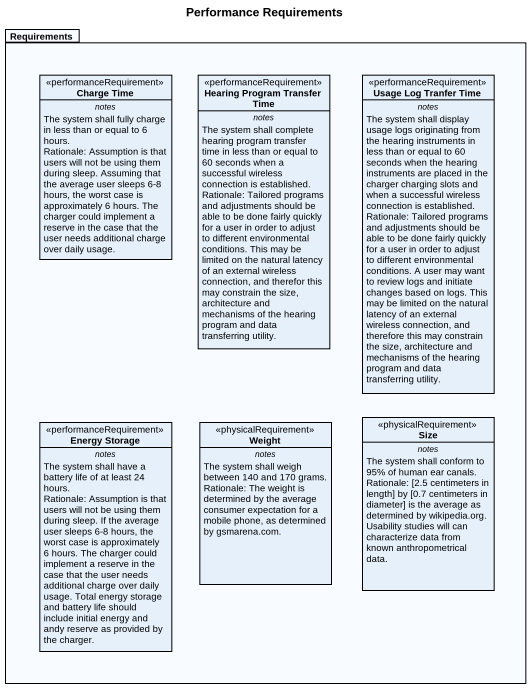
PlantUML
@startuml
title Performance Requirements
hide circle
hide empty members
package Requirements {
  class "Charge Time" as Charge_Time <<performanceRequirement>> {
    -- notes --
    The system shall fully charge in less than or equal to 6 hours.
    Rationale: Assumption is that users will not be using them during sleep. Assuming that the average user sleeps 6-8 hours, the worst case is approximately 6 hours. The charger could implement a reserve in the case that the user needs additional charge over daily usage.
  }
  class "Hearing Program Transfer Time" as Hearing_Program_Transfer <<performanceRequirement>> {
    -- notes --
    The system shall complete hearing program transfer time in less than or equal to 60 seconds when a successful wireless connection is established.
    Rationale: Tailored programs and adjustments should be able to be done fairly quickly for a user in order to adjust to different environmental conditions. This may be limited on the natural latency of an external wireless connection, and therefor this may constrain the size, architecture and mechanisms of the hearing program and data transferring utility.
  }
  class "Usage Log Tranfer Time" as Usage_Log_Tranfer_Time <<performanceRequirement>> {
    -- notes --
    The system shall display usage logs originating from the hearing instruments in less than or equal to 60 seconds when the hearing instruments are placed in the charger charging slots and when a successful wireless connection is established.
    Rationale: Tailored programs and adjustments should be able to be done fairly quickly for a user in order to adjust to different environmental conditions. A user may want to review logs and initiate changes based on logs. This may be limited on the natural latency of an external wireless connection, and therefore this may constrain the size, architecture and mechanisms of the hearing program and data transferring utility.
  }
  class "Energy Storage" as Energy_Storage <<performanceRequirement>> {
    -- notes --
    The system shall have a battery life of at least 24 hours.
    Rationale: Assumption is that users will not be using them during sleep. If the average user sleeps 6-8 hours, the worst case is approximately 6 hours. The charger could implement a reserve in the case that the user needs additional charge over daily usage. Total energy storage and battery life should include initial energy and andy reserve as provided by the charger.
  }
  class Weight <<physicalRequirement>> {
    -- notes --
    The system shall weigh between 140 and 170 grams.
    Rationale: The weight is determined by the average consumer expectation for a mobile phone, as determined by gsmarena.com.
  }
  class Size <<physicalRequirement>> {
    -- notes --
    The system shall conform to 95% of human ear canals.
    Rationale: [2.5 centimeters in length] by [0.7 centimeters in diameter] is the average as determined by wikipedia.org. Usability studies will can characterize data from known anthropometrical data.
  }
}
@enduml
